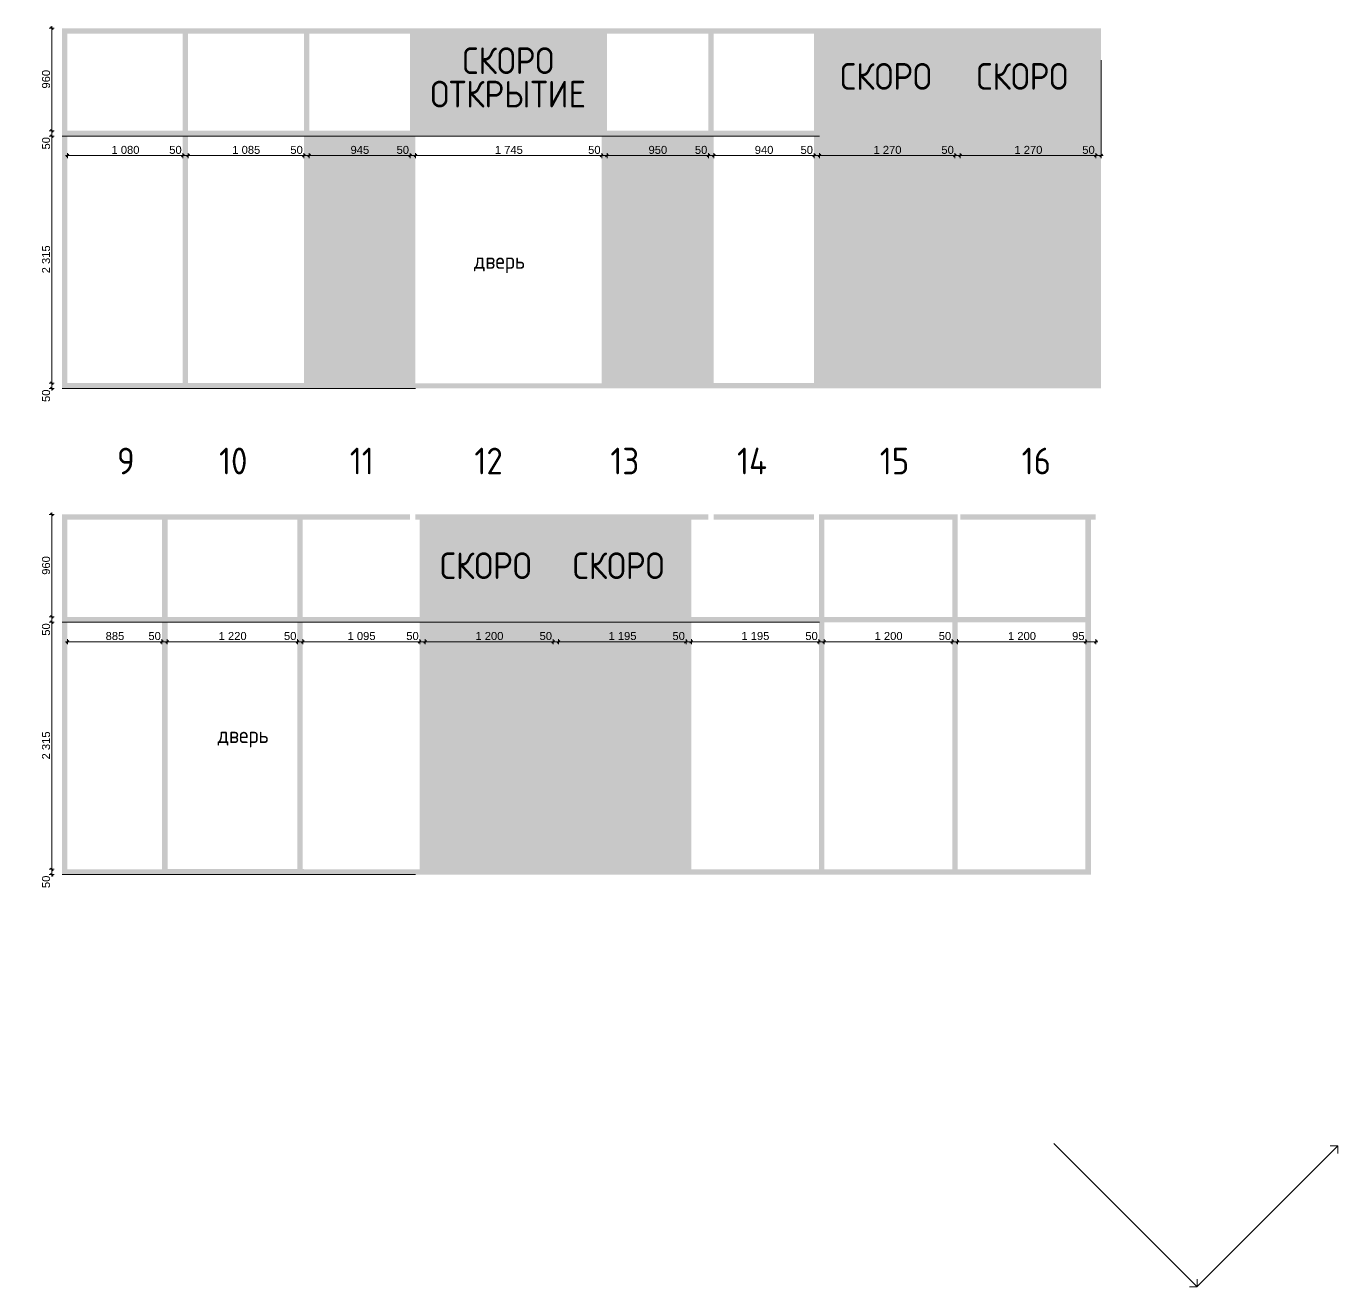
# Model space of a CAD drawing. Header units: millimetres. Extents: x 2336463 to 2579121, y 595385 to 778077.
# Drawn here: x 2472904 to 2485193, y 720345 to 732154 of the extents above; entities that cross this region are included whole.
import ezdxf

# ---------------------------------------------------------------- set-up
doc = ezdxf.new("R2010")
doc.units = ezdxf.units.MM
doc.header["$MEASUREMENT"] = 0
doc.layers.add('+обмер', color=7, linetype='Continuous')
doc.layers.add('Конструктив - Стены Несущие', color=7, linetype='Continuous')
doc.layers.add('+обмер_Ном._пера__1', color=7, linetype='Continuous', lineweight=13)
doc.layers.add('+обмер_Ном._пера__100', color=2, linetype='Continuous', lineweight=5)
for name, color, linetype, lineweight, true_color in [('+обмер_Ном._пера__242', 7, 'Continuous', 13, 0x1b55b5), ('+обмер_Ном._пера__55', 7, 'Continuous', 30, 0xff0909), ('Конструктив - Стены Несущие_Ном._пера__242', 7, 'Continuous', 13, 0x1b55b5), ('Конструктив - Стены Несущие_Ном._пера__55', 7, 'Continuous', 30, 0xff0909)]:
    doc.layers.add(name, color=color, linetype=linetype, lineweight=lineweight, true_color=true_color)
doc.styles.add('СГЕНЕРИР_СТИЛЬ_1', font='arial.ttf')
doc.styles.add('СГЕНЕРИР_СТИЛЬ_4', font='isocp.shx')
doc.dimstyles.new('СГЕНЕРИР_СТИЛЬ__1', dxfattribs={"dimtxt": 75, "dimasz": 23.75, "dimexe": 0.18, "dimexo": 300, "dimgap": 0, "dimtad": 1, "dimtih": 1, "dimtoh": 1, "dimdec": 0, "dimzin": 0, "dimdsep": 46, "dimtxsty": 'СГЕНЕРИР_СТИЛЬ_1', "dimblk": 'ARROWHEAD_6', "dimblk1": 'ARROWHEAD_6', "dimblk2": 'ARROWHEAD_6', "dimcen": 0.09, "dimclrd": 256, "dimclre": 256, "dimclrt": 256, "dimazin": 0, "dimtfac": 1, "dimtdec": 4, "dimtmove": 0, "dimatfit": 3, "dimfxl": 0, "dimtolj": 1, "dimtzin": 0, "dimarcsym": 0})
doc.dimstyles.new('СГЕНЕРИР_СТИЛЬ__2', dxfattribs={"dimtxt": 75, "dimasz": 23.75, "dimexe": 0.18, "dimexo": 300, "dimgap": 0, "dimtad": 1, "dimdec": 0, "dimzin": 0, "dimdsep": 46, "dimtxsty": 'СГЕНЕРИР_СТИЛЬ_1', "dimblk": 'ARROWHEAD_6', "dimblk1": 'ARROWHEAD_6', "dimblk2": 'ARROWHEAD_6', "dimcen": 0.09, "dimclrd": 256, "dimclre": 256, "dimclrt": 256, "dimazin": 0, "dimtfac": 1, "dimtdec": 4, "dimtmove": 0, "dimatfit": 3, "dimfxl": 0, "dimtolj": 1, "dimtzin": 0, "dimarcsym": 0})

# ---------------------------------------------------------------- blocks, each defined once
blk = doc.blocks.new('Линия_5', base_point=(2482533, 721686))
at = {"layer": 'Конструктив - Стены Несущие_Ном._пера__242', "color": 152, "linetype": 'Continuous', "lineweight": 13, "true_color": 0x1b55b5}
for q in [(2483874, 720416), (2483803, 720345)]:
    blk.add_line((2483874, 720345), q, dxfattribs=at)
at = {"layer": 'Конструктив - Стены Несущие_Ном._пера__55', "color": 1, "linetype": 'Continuous', "lineweight": 30, "true_color": 0xff0909}
blk.add_line((2482533, 721686), (2483874, 720345), dxfattribs=at)
blk = doc.blocks.new('Линия_6', base_point=(2483874, 720345))
at = {"layer": 'Конструктив - Стены Несущие_Ном._пера__242', "color": 152, "linetype": 'Continuous', "lineweight": 13, "true_color": 0x1b55b5}
for q in [(2485122, 721664), (2485193, 721594)]:
    blk.add_line((2485193, 721664), q, dxfattribs=at)
at = {"layer": 'Конструктив - Стены Несущие_Ном._пера__55', "color": 1, "linetype": 'Continuous', "lineweight": 30, "true_color": 0xff0909}
blk.add_line((2483874, 720345), (2485193, 721664), dxfattribs=at)
blk = doc.blocks.new('*D2279', base_point=(2086872, 585814))
at = {"layer": '+обмер_Ном._пера__242', "color": 152, "linetype": 'Continuous', "lineweight": 13, "true_color": 0x1b55b5}
for p, q in [((2473166, 728810), (2473119, 728810)), ((2473166, 728760), (2473119, 728760)), ((2473130, 728823), (2473155, 728798)), ((2473130, 728773), (2473155, 728748)), ((2473143, 728760), (2473143, 728810)), ((2473143, 728742), (2473143, 728760))]:
    blk.add_line(p, q, dxfattribs=at)
at = {"layer": '+обмер_Ном._пера__242', "color": 152, "lineweight": 13, "true_color": 0x1b55b5, "insert": (2473128, 728634), "char_height": 75, "attachment_point": 7, "rotation": 90, "style": 'СГЕНЕРИР_СТИЛЬ_1'}
blk.add_mtext('\\A1;{\\pql;\\fArial|b0|i0|c204|p38;50}', dxfattribs=at)
blk = doc.blocks.new('ARROWHEAD_6')
at = {"color": 0, "linetype": 'Continuous', "lineweight": 0}
for p, q in [((0, 0), (-1, 0)), ((-0.5, -0.5), (0.5, 0.5))]:
    blk.add_line(p, q, dxfattribs=at)
blk = doc.blocks.new('*D2280', base_point=(2086872, 585814))
at = {"layer": '+обмер_Ном._пера__242', "color": 152, "linetype": 'Continuous', "lineweight": 13, "true_color": 0x1b55b5}
for p, q in [((2473166, 731125), (2473119, 731125)), ((2473130, 731137), (2473155, 731112)), ((2473143, 728810), (2473143, 731125)), ((2473166, 728810), (2473119, 728810)), ((2473130, 728823), (2473155, 728798))]:
    blk.add_line(p, q, dxfattribs=at)
at = {"layer": '+обмер_Ном._пера__242', "color": 152, "lineweight": 13, "true_color": 0x1b55b5, "char_height": 75, "attachment_point": 7, "rotation": 90, "style": 'СГЕНЕРИР_СТИЛЬ_1'}
for s, insert in [('\\A1;{\\pql;\\fArial|b0|i0|c204|p38;50}', (2473128, 730999)), ('\\A1;{\\pql;\\fArial|b0|i0|c204|p38;2\xa0315}', (2473128, 729839))]:
    blk.add_mtext(s, dxfattribs=dict(at, insert=insert))
blk = doc.blocks.new('*D2281', base_point=(2086872, 585814))
at = {"layer": '+обмер_Ном._пера__242', "color": 152, "linetype": 'Continuous', "lineweight": 13, "true_color": 0x1b55b5}
for p, q in [((2473130, 731187), (2473155, 731162)), ((2473166, 731175), (2473119, 731175)), ((2473166, 731125), (2473119, 731125)), ((2473130, 731137), (2473155, 731112)), ((2473143, 731125), (2473143, 731175))]:
    blk.add_line(p, q, dxfattribs=at)
blk = doc.blocks.new('*D2282', base_point=(2086872, 585814))
at = {"layer": '+обмер_Ном._пера__242', "color": 152, "linetype": 'Continuous', "lineweight": 13, "true_color": 0x1b55b5}
for p, q in [((2473166, 732135), (2473119, 732135)), ((2473155, 732123), (2473130, 732148)), ((2473143, 732135), (2473143, 732154)), ((2473143, 731175), (2473143, 732135)), ((2473130, 731187), (2473155, 731162)), ((2473166, 731175), (2473119, 731175))]:
    blk.add_line(p, q, dxfattribs=at)
at = {"layer": '+обмер_Ном._пера__242', "color": 152, "lineweight": 13, "true_color": 0x1b55b5, "insert": (2473128, 731570), "char_height": 75, "attachment_point": 7, "rotation": 90, "style": 'СГЕНЕРИР_СТИЛЬ_1'}
blk.add_mtext('\\A1;{\\pql;\\fArial|b0|i0|c204|p38;960}', dxfattribs=at)
blk = doc.blocks.new('*D2283', base_point=(2086872, 585814))
at = {"layer": '+обмер_Ном._пера__242', "color": 152, "linetype": 'Continuous', "lineweight": 13, "true_color": 0x1b55b5}
for p, q in [((2473272, 730942), (2473291, 730942)), ((2473303, 730955), (2473278, 730930)), ((2473291, 730919), (2473291, 730966)), ((2473291, 730942), (2474371, 730942)), ((2474383, 730955), (2474358, 730930)), ((2474371, 730919), (2474371, 730966))]:
    blk.add_line(p, q, dxfattribs=at)
at = {"layer": '+обмер_Ном._пера__242', "color": 152, "lineweight": 13, "true_color": 0x1b55b5, "char_height": 75, "attachment_point": 7, "style": 'СГЕНЕРИР_СТИЛЬ_1'}
for s, insert in [('\\A1;{\\pql;\\fArial|b0|i0|c204|p38;1\xa0080}', (2473703, 730957)), ('\\A1;{\\pql;\\fArial|b0|i0|c204|p38;50}', (2474244, 730957))]:
    blk.add_mtext(s, dxfattribs=dict(at, insert=insert))
blk = doc.blocks.new('*D2284', base_point=(2086872, 585814))
at = {"layer": '+обмер_Ном._пера__242', "color": 152, "linetype": 'Continuous', "lineweight": 13, "true_color": 0x1b55b5}
for p, q in [((2474383, 730955), (2474358, 730930)), ((2474371, 730919), (2474371, 730966)), ((2474371, 730942), (2474421, 730942)), ((2474433, 730955), (2474408, 730930)), ((2474421, 730919), (2474421, 730966))]:
    blk.add_line(p, q, dxfattribs=at)
blk = doc.blocks.new('*D2285', base_point=(2086872, 585814))
at = {"layer": '+обмер_Ном._пера__242', "color": 152, "linetype": 'Continuous', "lineweight": 13, "true_color": 0x1b55b5}
for p, q in [((2474433, 730955), (2474408, 730930)), ((2474421, 730919), (2474421, 730966)), ((2474421, 730942), (2475506, 730942)), ((2475518, 730955), (2475493, 730930)), ((2475506, 730919), (2475506, 730966))]:
    blk.add_line(p, q, dxfattribs=at)
at = {"layer": '+обмер_Ном._пера__242', "color": 152, "lineweight": 13, "true_color": 0x1b55b5, "char_height": 75, "attachment_point": 7, "style": 'СГЕНЕРИР_СТИЛЬ_1'}
for s, insert in [('\\A1;{\\pql;\\fArial|b0|i0|c204|p38;1\xa0085}', (2474835, 730957)), ('\\A1;{\\pql;\\fArial|b0|i0|c204|p38;50}', (2475379, 730957))]:
    blk.add_mtext(s, dxfattribs=dict(at, insert=insert))
blk = doc.blocks.new('*D2286', base_point=(2086872, 585814))
at = {"layer": '+обмер_Ном._пера__242', "color": 152, "linetype": 'Continuous', "lineweight": 13, "true_color": 0x1b55b5}
for p, q in [((2475518, 730955), (2475493, 730930)), ((2475506, 730919), (2475506, 730966)), ((2475506, 730942), (2475556, 730942)), ((2475568, 730955), (2475543, 730930)), ((2475556, 730919), (2475556, 730966))]:
    blk.add_line(p, q, dxfattribs=at)
blk = doc.blocks.new('*D2287', base_point=(2086872, 585814))
at = {"layer": '+обмер_Ном._пера__242', "color": 152, "linetype": 'Continuous', "lineweight": 13, "true_color": 0x1b55b5}
for p, q in [((2475568, 730955), (2475543, 730930)), ((2475556, 730919), (2475556, 730966)), ((2475556, 730942), (2476501, 730942)), ((2476513, 730955), (2476488, 730930)), ((2476501, 730919), (2476501, 730966))]:
    blk.add_line(p, q, dxfattribs=at)
at = {"layer": '+обмер_Ном._пера__242', "color": 152, "lineweight": 13, "true_color": 0x1b55b5, "char_height": 75, "attachment_point": 7, "style": 'СГЕНЕРИР_СТИЛЬ_1'}
for s, insert in [('\\A1;{\\pql;\\fArial|b0|i0|c204|p38;945}', (2475943, 730957)), ('\\A1;{\\pql;\\fArial|b0|i0|c204|p38;50}', (2476374, 730957))]:
    blk.add_mtext(s, dxfattribs=dict(at, insert=insert))
blk = doc.blocks.new('*D2288', base_point=(2086872, 585814))
at = {"layer": '+обмер_Ном._пера__242', "color": 152, "linetype": 'Continuous', "lineweight": 13, "true_color": 0x1b55b5}
for p, q in [((2476513, 730955), (2476488, 730930)), ((2476501, 730919), (2476501, 730966)), ((2476501, 730942), (2476551, 730942)), ((2476563, 730955), (2476538, 730930)), ((2476551, 730919), (2476551, 730966))]:
    blk.add_line(p, q, dxfattribs=at)
blk = doc.blocks.new('*D2289', base_point=(2086872, 585814))
at = {"layer": '+обмер_Ном._пера__242', "color": 152, "linetype": 'Continuous', "lineweight": 13, "true_color": 0x1b55b5}
for p, q in [((2476563, 730955), (2476538, 730930)), ((2476551, 730919), (2476551, 730966)), ((2476551, 730942), (2478296, 730942)), ((2478308, 730955), (2478283, 730930)), ((2478296, 730919), (2478296, 730966))]:
    blk.add_line(p, q, dxfattribs=at)
at = {"layer": '+обмер_Ном._пера__242', "color": 152, "lineweight": 13, "true_color": 0x1b55b5, "char_height": 75, "attachment_point": 7, "style": 'СГЕНЕРИР_СТИЛЬ_1'}
for s, insert in [('\\A1;{\\pql;\\fArial|b0|i0|c204|p38;1\xa0745}', (2477295, 730957)), ('\\A1;{\\pql;\\fArial|b0|i0|c204|p38;50}', (2478169, 730957))]:
    blk.add_mtext(s, dxfattribs=dict(at, insert=insert))
blk = doc.blocks.new('*D2290', base_point=(2086872, 585814))
at = {"layer": '+обмер_Ном._пера__242', "color": 152, "linetype": 'Continuous', "lineweight": 13, "true_color": 0x1b55b5}
for p, q in [((2478308, 730955), (2478283, 730930)), ((2478296, 730919), (2478296, 730966)), ((2478296, 730942), (2478346, 730942)), ((2478358, 730955), (2478333, 730930)), ((2478346, 730919), (2478346, 730966))]:
    blk.add_line(p, q, dxfattribs=at)
blk = doc.blocks.new('*D2291', base_point=(2086872, 585814))
at = {"layer": '+обмер_Ном._пера__242', "color": 152, "linetype": 'Continuous', "lineweight": 13, "true_color": 0x1b55b5}
for p, q in [((2478358, 730955), (2478333, 730930)), ((2478346, 730919), (2478346, 730966)), ((2478346, 730942), (2479296, 730942)), ((2479308, 730955), (2479283, 730930)), ((2479296, 730919), (2479296, 730966))]:
    blk.add_line(p, q, dxfattribs=at)
at = {"layer": '+обмер_Ном._пера__242', "color": 152, "lineweight": 13, "true_color": 0x1b55b5, "char_height": 75, "attachment_point": 7, "style": 'СГЕНЕРИР_СТИЛЬ_1'}
for s, insert in [('\\A1;{\\pql;\\fArial|b0|i0|c204|p38;950}', (2478735, 730957)), ('\\A1;{\\pql;\\fArial|b0|i0|c204|p38;50}', (2479169, 730957))]:
    blk.add_mtext(s, dxfattribs=dict(at, insert=insert))
blk = doc.blocks.new('*D2292', base_point=(2086872, 585814))
at = {"layer": '+обмер_Ном._пера__242', "color": 152, "linetype": 'Continuous', "lineweight": 13, "true_color": 0x1b55b5}
for p, q in [((2479308, 730955), (2479283, 730930)), ((2479296, 730919), (2479296, 730966)), ((2479296, 730942), (2479346, 730942)), ((2479358, 730955), (2479333, 730930)), ((2479346, 730919), (2479346, 730966))]:
    blk.add_line(p, q, dxfattribs=at)
blk = doc.blocks.new('*D2293', base_point=(2086872, 585814))
at = {"layer": '+обмер_Ном._пера__242', "color": 152, "linetype": 'Continuous', "lineweight": 13, "true_color": 0x1b55b5}
for p, q in [((2479358, 730955), (2479333, 730930)), ((2479346, 730919), (2479346, 730966)), ((2479346, 730942), (2480286, 730942)), ((2480298, 730955), (2480273, 730930)), ((2480286, 730919), (2480286, 730966))]:
    blk.add_line(p, q, dxfattribs=at)
at = {"layer": '+обмер_Ном._пера__242', "color": 152, "lineweight": 13, "true_color": 0x1b55b5, "char_height": 75, "attachment_point": 7, "style": 'СГЕНЕРИР_СТИЛЬ_1'}
for s, insert in [('\\A1;{\\pql;\\fArial|b0|i0|c204|p38;940}', (2479730, 730957)), ('\\A1;{\\pql;\\fArial|b0|i0|c204|p38;50}', (2480159, 730957))]:
    blk.add_mtext(s, dxfattribs=dict(at, insert=insert))
blk = doc.blocks.new('*D2294', base_point=(2086872, 585814))
at = {"layer": '+обмер_Ном._пера__242', "color": 152, "linetype": 'Continuous', "lineweight": 13, "true_color": 0x1b55b5}
for p, q in [((2480298, 730955), (2480273, 730930)), ((2480286, 730919), (2480286, 730966)), ((2480286, 730942), (2480336, 730942)), ((2480348, 730955), (2480323, 730930)), ((2480336, 730919), (2480336, 730966))]:
    blk.add_line(p, q, dxfattribs=at)
blk = doc.blocks.new('*D2295', base_point=(2086872, 585814))
at = {"layer": '+обмер_Ном._пера__242', "color": 152, "linetype": 'Continuous', "lineweight": 13, "true_color": 0x1b55b5}
for p, q in [((2480348, 730955), (2480323, 730930)), ((2480336, 730919), (2480336, 730966)), ((2480336, 730942), (2481606, 730942)), ((2481618, 730955), (2481593, 730930)), ((2481606, 730919), (2481606, 730966))]:
    blk.add_line(p, q, dxfattribs=at)
at = {"layer": '+обмер_Ном._пера__242', "color": 152, "lineweight": 13, "true_color": 0x1b55b5, "char_height": 75, "attachment_point": 7, "style": 'СГЕНЕРИР_СТИЛЬ_1'}
for s, insert in [('\\A1;{\\pql;\\fArial|b0|i0|c204|p38;1\xa0270}', (2480843, 730957)), ('\\A1;{\\pql;\\fArial|b0|i0|c204|p38;50}', (2481479, 730957))]:
    blk.add_mtext(s, dxfattribs=dict(at, insert=insert))
blk = doc.blocks.new('*D2296', base_point=(2086872, 585814))
at = {"layer": '+обмер_Ном._пера__242', "color": 152, "linetype": 'Continuous', "lineweight": 13, "true_color": 0x1b55b5}
for p, q in [((2481618, 730955), (2481593, 730930)), ((2481606, 730919), (2481606, 730966)), ((2481606, 730942), (2481656, 730942)), ((2481668, 730955), (2481643, 730930)), ((2481656, 730919), (2481656, 730966))]:
    blk.add_line(p, q, dxfattribs=at)
blk = doc.blocks.new('*D2297', base_point=(2086872, 585814))
at = {"layer": '+обмер_Ном._пера__242', "color": 152, "linetype": 'Continuous', "lineweight": 13, "true_color": 0x1b55b5}
for p, q in [((2481668, 730955), (2481643, 730930)), ((2481656, 730919), (2481656, 730966)), ((2481656, 730942), (2482926, 730942)), ((2482938, 730955), (2482913, 730930)), ((2482926, 730919), (2482926, 730966))]:
    blk.add_line(p, q, dxfattribs=at)
at = {"layer": '+обмер_Ном._пера__242', "color": 152, "lineweight": 13, "true_color": 0x1b55b5, "char_height": 75, "attachment_point": 7, "style": 'СГЕНЕРИР_СТИЛЬ_1'}
for s, insert in [('\\A1;{\\pql;\\fArial|b0|i0|c204|p38;1\xa0270}', (2482163, 730957)), ('\\A1;{\\pql;\\fArial|b0|i0|c204|p38;50}', (2482799, 730957))]:
    blk.add_mtext(s, dxfattribs=dict(at, insert=insert))
blk = doc.blocks.new('*D2298', base_point=(2086872, 585814))
at = {"layer": '+обмер_Ном._пера__242', "color": 152, "linetype": 'Continuous', "lineweight": 13, "true_color": 0x1b55b5}
for p, q in [((2482976, 730919), (2482976, 731835)), ((2482938, 730955), (2482913, 730930)), ((2482926, 730919), (2482926, 730966)), ((2482926, 730942), (2482976, 730942)), ((2482963, 730930), (2482988, 730955)), ((2482976, 730942), (2482994, 730942))]:
    blk.add_line(p, q, dxfattribs=at)
blk = doc.blocks.new('*D2299', base_point=(2086872, 585814))
at = {"layer": '+обмер_Ном._пера__242', "color": 152, "linetype": 'Continuous', "lineweight": 13, "true_color": 0x1b55b5}
for p, q in [((2473166, 724256), (2473119, 724256)), ((2473166, 724206), (2473119, 724206)), ((2473130, 724268), (2473155, 724243)), ((2473130, 724218), (2473155, 724193)), ((2473143, 724206), (2473143, 724256)), ((2473143, 724187), (2473143, 724206))]:
    blk.add_line(p, q, dxfattribs=at)
at = {"layer": '+обмер_Ном._пера__242', "color": 152, "lineweight": 13, "true_color": 0x1b55b5, "insert": (2473128, 724080), "char_height": 75, "attachment_point": 7, "rotation": 90, "style": 'СГЕНЕРИР_СТИЛЬ_1'}
blk.add_mtext('\\A1;{\\pql;\\fArial|b0|i0|c204|p38;50}', dxfattribs=at)
blk = doc.blocks.new('*D2300', base_point=(2086872, 585814))
at = {"layer": '+обмер_Ном._пера__242', "color": 152, "linetype": 'Continuous', "lineweight": 13, "true_color": 0x1b55b5}
for p, q in [((2473166, 726571), (2473119, 726571)), ((2473130, 726583), (2473155, 726558)), ((2473143, 724256), (2473143, 726571)), ((2473166, 724256), (2473119, 724256)), ((2473130, 724268), (2473155, 724243))]:
    blk.add_line(p, q, dxfattribs=at)
at = {"layer": '+обмер_Ном._пера__242', "color": 152, "lineweight": 13, "true_color": 0x1b55b5, "char_height": 75, "attachment_point": 7, "rotation": 90, "style": 'СГЕНЕРИР_СТИЛЬ_1'}
for s, insert in [('\\A1;{\\pql;\\fArial|b0|i0|c204|p38;50}', (2473128, 726444)), ('\\A1;{\\pql;\\fArial|b0|i0|c204|p38;2\xa0315}', (2473128, 725285))]:
    blk.add_mtext(s, dxfattribs=dict(at, insert=insert))
blk = doc.blocks.new('*D2301', base_point=(2086872, 585814))
at = {"layer": '+обмер_Ном._пера__242', "color": 152, "linetype": 'Continuous', "lineweight": 13, "true_color": 0x1b55b5}
for p, q in [((2473130, 726633), (2473155, 726608)), ((2473166, 726621), (2473119, 726621)), ((2473166, 726571), (2473119, 726571)), ((2473130, 726583), (2473155, 726558)), ((2473143, 726571), (2473143, 726621))]:
    blk.add_line(p, q, dxfattribs=at)
blk = doc.blocks.new('*D2302', base_point=(2086872, 585814))
at = {"layer": '+обмер_Ном._пера__242', "color": 152, "linetype": 'Continuous', "lineweight": 13, "true_color": 0x1b55b5}
for p, q in [((2473166, 727581), (2473119, 727581)), ((2473155, 727568), (2473130, 727593)), ((2473143, 727581), (2473143, 727599)), ((2473143, 726621), (2473143, 727581)), ((2473130, 726633), (2473155, 726608)), ((2473166, 726621), (2473119, 726621))]:
    blk.add_line(p, q, dxfattribs=at)
at = {"layer": '+обмер_Ном._пера__242', "color": 152, "lineweight": 13, "true_color": 0x1b55b5, "insert": (2473128, 727015), "char_height": 75, "attachment_point": 7, "rotation": 90, "style": 'СГЕНЕРИР_СТИЛЬ_1'}
blk.add_mtext('\\A1;{\\pql;\\fArial|b0|i0|c204|p38;960}', dxfattribs=at)
blk = doc.blocks.new('*D2303', base_point=(2086872, 585814))
at = {"layer": '+обмер_Ном._пера__242', "color": 152, "linetype": 'Continuous', "lineweight": 13, "true_color": 0x1b55b5}
for p, q in [((2473272, 726388), (2473291, 726388)), ((2473303, 726400), (2473278, 726375)), ((2473291, 726364), (2473291, 726411)), ((2473291, 726388), (2474176, 726388)), ((2474188, 726400), (2474163, 726375)), ((2474176, 726364), (2474176, 726411))]:
    blk.add_line(p, q, dxfattribs=at)
at = {"layer": '+обмер_Ном._пера__242', "color": 152, "lineweight": 13, "true_color": 0x1b55b5, "char_height": 75, "attachment_point": 7, "style": 'СГЕНЕРИР_СТИЛЬ_1'}
for s, insert in [('\\A1;{\\pql;\\fArial|b0|i0|c204|p38;885}', (2473648, 726403)), ('\\A1;{\\pql;\\fArial|b0|i0|c204|p38;50}', (2474049, 726403))]:
    blk.add_mtext(s, dxfattribs=dict(at, insert=insert))
blk = doc.blocks.new('*D2304', base_point=(2086872, 585814))
at = {"layer": '+обмер_Ном._пера__242', "color": 152, "linetype": 'Continuous', "lineweight": 13, "true_color": 0x1b55b5}
for p, q in [((2474188, 726400), (2474163, 726375)), ((2474176, 726364), (2474176, 726411)), ((2474176, 726388), (2474225, 726388)), ((2474238, 726400), (2474213, 726375)), ((2474225, 726364), (2474225, 726411))]:
    blk.add_line(p, q, dxfattribs=at)
blk = doc.blocks.new('*D2305', base_point=(2086872, 585814))
at = {"layer": '+обмер_Ном._пера__242', "color": 152, "linetype": 'Continuous', "lineweight": 13, "true_color": 0x1b55b5}
for p, q in [((2474238, 726400), (2474213, 726375)), ((2474225, 726364), (2474225, 726411)), ((2474225, 726388), (2475446, 726388)), ((2475458, 726400), (2475433, 726375)), ((2475446, 726364), (2475446, 726411))]:
    blk.add_line(p, q, dxfattribs=at)
at = {"layer": '+обмер_Ном._пера__242', "color": 152, "lineweight": 13, "true_color": 0x1b55b5, "char_height": 75, "attachment_point": 7, "style": 'СГЕНЕРИР_СТИЛЬ_1'}
for s, insert in [('\\A1;{\\pql;\\fArial|b0|i0|c204|p38;1\xa0220}', (2474707, 726403)), ('\\A1;{\\pql;\\fArial|b0|i0|c204|p38;50}', (2475319, 726403))]:
    blk.add_mtext(s, dxfattribs=dict(at, insert=insert))
blk = doc.blocks.new('*D2306', base_point=(2086872, 585814))
at = {"layer": '+обмер_Ном._пера__242', "color": 152, "linetype": 'Continuous', "lineweight": 13, "true_color": 0x1b55b5}
for p, q in [((2475458, 726400), (2475433, 726375)), ((2475446, 726364), (2475446, 726411)), ((2475446, 726388), (2475496, 726388)), ((2475508, 726400), (2475483, 726375)), ((2475496, 726364), (2475496, 726411))]:
    blk.add_line(p, q, dxfattribs=at)
blk = doc.blocks.new('*D2307', base_point=(2086872, 585814))
at = {"layer": '+обмер_Ном._пера__242', "color": 152, "linetype": 'Continuous', "lineweight": 13, "true_color": 0x1b55b5}
for p, q in [((2475508, 726400), (2475483, 726375)), ((2475496, 726364), (2475496, 726411)), ((2475496, 726388), (2476591, 726388)), ((2476603, 726400), (2476578, 726375)), ((2476591, 726364), (2476591, 726411))]:
    blk.add_line(p, q, dxfattribs=at)
at = {"layer": '+обмер_Ном._пера__242', "color": 152, "lineweight": 13, "true_color": 0x1b55b5, "char_height": 75, "attachment_point": 7, "style": 'СГЕНЕРИР_СТИЛЬ_1'}
for s, insert in [('\\A1;{\\pql;\\fArial|b0|i0|c204|p38;1\xa0095}', (2475915, 726403)), ('\\A1;{\\pql;\\fArial|b0|i0|c204|p38;50}', (2476465, 726403))]:
    blk.add_mtext(s, dxfattribs=dict(at, insert=insert))
blk = doc.blocks.new('*D2308', base_point=(2086872, 585814))
at = {"layer": '+обмер_Ном._пера__242', "color": 152, "linetype": 'Continuous', "lineweight": 13, "true_color": 0x1b55b5}
for p, q in [((2476603, 726400), (2476578, 726375)), ((2476591, 726364), (2476591, 726411)), ((2476591, 726388), (2476641, 726388)), ((2476653, 726400), (2476628, 726375)), ((2476641, 726364), (2476641, 726411))]:
    blk.add_line(p, q, dxfattribs=at)
blk = doc.blocks.new('*D2309', base_point=(2086872, 585814))
at = {"layer": '+обмер_Ном._пера__242', "color": 152, "linetype": 'Continuous', "lineweight": 13, "true_color": 0x1b55b5}
for p, q in [((2476653, 726400), (2476628, 726375)), ((2476641, 726364), (2476641, 726411)), ((2476641, 726388), (2477841, 726388)), ((2477853, 726400), (2477828, 726375)), ((2477841, 726364), (2477841, 726411))]:
    blk.add_line(p, q, dxfattribs=at)
at = {"layer": '+обмер_Ном._пера__242', "color": 152, "lineweight": 13, "true_color": 0x1b55b5, "char_height": 75, "attachment_point": 7, "style": 'СГЕНЕРИР_СТИЛЬ_1'}
for s, insert in [('\\A1;{\\pql;\\fArial|b0|i0|c204|p38;1\xa0200}', (2477113, 726403)), ('\\A1;{\\pql;\\fArial|b0|i0|c204|p38;50}', (2477714, 726403))]:
    blk.add_mtext(s, dxfattribs=dict(at, insert=insert))
blk = doc.blocks.new('*D2310', base_point=(2086872, 585814))
at = {"layer": '+обмер_Ном._пера__242', "color": 152, "linetype": 'Continuous', "lineweight": 13, "true_color": 0x1b55b5}
for p, q in [((2477853, 726400), (2477828, 726375)), ((2477841, 726364), (2477841, 726411)), ((2477841, 726388), (2477891, 726388)), ((2477903, 726400), (2477878, 726375)), ((2477891, 726364), (2477891, 726411))]:
    blk.add_line(p, q, dxfattribs=at)
blk = doc.blocks.new('*D2311', base_point=(2086872, 585814))
at = {"layer": '+обмер_Ном._пера__242', "color": 152, "linetype": 'Continuous', "lineweight": 13, "true_color": 0x1b55b5}
for p, q in [((2477903, 726400), (2477878, 726375)), ((2477891, 726364), (2477891, 726411)), ((2477891, 726388), (2479086, 726388)), ((2479098, 726400), (2479073, 726375)), ((2479086, 726364), (2479086, 726411))]:
    blk.add_line(p, q, dxfattribs=at)
at = {"layer": '+обмер_Ном._пера__242', "color": 152, "lineweight": 13, "true_color": 0x1b55b5, "char_height": 75, "attachment_point": 7, "style": 'СГЕНЕРИР_СТИЛЬ_1'}
for s, insert in [('\\A1;{\\pql;\\fArial|b0|i0|c204|p38;1\xa0195}', (2478360, 726403)), ('\\A1;{\\pql;\\fArial|b0|i0|c204|p38;50}', (2478959, 726403))]:
    blk.add_mtext(s, dxfattribs=dict(at, insert=insert))
blk = doc.blocks.new('*D2312', base_point=(2086872, 585814))
at = {"layer": '+обмер_Ном._пера__242', "color": 152, "linetype": 'Continuous', "lineweight": 13, "true_color": 0x1b55b5}
for p, q in [((2479098, 726400), (2479073, 726375)), ((2479086, 726364), (2479086, 726411)), ((2479086, 726388), (2479136, 726388)), ((2479148, 726400), (2479123, 726375)), ((2479136, 726364), (2479136, 726411))]:
    blk.add_line(p, q, dxfattribs=at)
blk = doc.blocks.new('*D2313', base_point=(2086872, 585814))
at = {"layer": '+обмер_Ном._пера__242', "color": 152, "linetype": 'Continuous', "lineweight": 13, "true_color": 0x1b55b5}
for p, q in [((2479148, 726400), (2479123, 726375)), ((2479136, 726364), (2479136, 726411)), ((2479136, 726388), (2480331, 726388)), ((2480343, 726400), (2480318, 726375)), ((2480331, 726364), (2480331, 726411))]:
    blk.add_line(p, q, dxfattribs=at)
at = {"layer": '+обмер_Ном._пера__242', "color": 152, "lineweight": 13, "true_color": 0x1b55b5, "char_height": 75, "attachment_point": 7, "style": 'СГЕНЕРИР_СТИЛЬ_1'}
for s, insert in [('\\A1;{\\pql;\\fArial|b0|i0|c204|p38;1\xa0195}', (2479605, 726403)), ('\\A1;{\\pql;\\fArial|b0|i0|c204|p38;50}', (2480204, 726403))]:
    blk.add_mtext(s, dxfattribs=dict(at, insert=insert))
blk = doc.blocks.new('*D2314', base_point=(2086872, 585814))
at = {"layer": '+обмер_Ном._пера__242', "color": 152, "linetype": 'Continuous', "lineweight": 13, "true_color": 0x1b55b5}
for p, q in [((2480343, 726400), (2480318, 726375)), ((2480331, 726364), (2480331, 726411)), ((2480331, 726388), (2480381, 726388)), ((2480393, 726400), (2480368, 726375)), ((2480381, 726364), (2480381, 726411))]:
    blk.add_line(p, q, dxfattribs=at)
blk = doc.blocks.new('*D2315', base_point=(2086872, 585814))
at = {"layer": '+обмер_Ном._пера__242', "color": 152, "linetype": 'Continuous', "lineweight": 13, "true_color": 0x1b55b5}
for p, q in [((2480393, 726400), (2480368, 726375)), ((2480381, 726364), (2480381, 726411)), ((2480381, 726388), (2481581, 726388)), ((2481593, 726400), (2481568, 726375)), ((2481581, 726364), (2481581, 726411))]:
    blk.add_line(p, q, dxfattribs=at)
at = {"layer": '+обмер_Ном._пера__242', "color": 152, "lineweight": 13, "true_color": 0x1b55b5, "char_height": 75, "attachment_point": 7, "style": 'СГЕНЕРИР_СТИЛЬ_1'}
for s, insert in [('\\A1;{\\pql;\\fArial|b0|i0|c204|p38;1\xa0200}', (2480853, 726403)), ('\\A1;{\\pql;\\fArial|b0|i0|c204|p38;50}', (2481454, 726403))]:
    blk.add_mtext(s, dxfattribs=dict(at, insert=insert))
blk = doc.blocks.new('*D2316', base_point=(2086872, 585814))
at = {"layer": '+обмер_Ном._пера__242', "color": 152, "linetype": 'Continuous', "lineweight": 13, "true_color": 0x1b55b5}
for p, q in [((2481593, 726400), (2481568, 726375)), ((2481581, 726364), (2481581, 726411)), ((2481581, 726388), (2481631, 726388)), ((2481643, 726400), (2481618, 726375)), ((2481631, 726364), (2481631, 726411))]:
    blk.add_line(p, q, dxfattribs=at)
blk = doc.blocks.new('*D2317', base_point=(2086872, 585814))
at = {"layer": '+обмер_Ном._пера__242', "color": 152, "linetype": 'Continuous', "lineweight": 13, "true_color": 0x1b55b5}
for p, q in [((2481643, 726400), (2481618, 726375)), ((2481631, 726364), (2481631, 726411)), ((2481631, 726388), (2482831, 726388)), ((2482843, 726400), (2482818, 726375)), ((2482831, 726364), (2482831, 726411))]:
    blk.add_line(p, q, dxfattribs=at)
at = {"layer": '+обмер_Ном._пера__242', "color": 152, "lineweight": 13, "true_color": 0x1b55b5, "char_height": 75, "attachment_point": 7, "style": 'СГЕНЕРИР_СТИЛЬ_1'}
for s, insert in [('\\A1;{\\pql;\\fArial|b0|i0|c204|p38;1\xa0200}', (2482103, 726403)), ('\\A1;{\\pql;\\fArial|b0|i0|c204|p38;95}', (2482704, 726403))]:
    blk.add_mtext(s, dxfattribs=dict(at, insert=insert))
blk = doc.blocks.new('*D2318', base_point=(2086872, 585814))
at = {"layer": '+обмер_Ном._пера__242', "color": 152, "linetype": 'Continuous', "lineweight": 13, "true_color": 0x1b55b5}
for p, q in [((2482843, 726400), (2482818, 726375)), ((2482831, 726364), (2482831, 726411)), ((2482831, 726388), (2482926, 726388)), ((2482913, 726375), (2482938, 726400)), ((2482926, 726364), (2482926, 726411)), ((2482926, 726388), (2482944, 726388))]:
    blk.add_line(p, q, dxfattribs=at)

msp = doc.modelspace()

# ---------------------------------------------------------------- hatches: boundary and pattern name
at = {"layer": '+обмер_Ном._пера__1', "linetype": 'Continuous', "lineweight": 13}
h = msp.add_hatch(color=7, dxfattribs=at)
h.paths.add_polyline_path([(2473240.7, 728810.3), (2473240.7, 728760.3), (2474372, 728760.3), (2474372, 728762.5), (2474420.7, 728762.5), (2474420.7, 732085.1), (2475505.7, 732085.1), (2475505.7, 728760.3), (2475555.7, 728760.3), (2475555.7, 732085.1), (2476500.7, 732085.1), (2476500.7, 732135.1), (2475555.7, 732135.1), (2475505.7, 732135.1), (2474420.7, 732135.1), (2474370.7, 732135.1), (2473290.7, 732135.1), (2473240.7, 732135.1)])
h.paths.add_polyline_path([(2474370.7, 731175), (2473290.7, 731175), (2473290.7, 732085.1), (2474370.7, 732085.1)], flags=0)
h.paths.add_polyline_path([(2473290.7, 731125), (2474370.7, 731125), (2474370.7, 728810.3), (2473290.7, 728810.3)], flags=0)
for points in [[(2476500.7, 732135.1), (2476550.7, 732135.1), (2476550.7, 728760.3), (2476500.7, 728760.3)], [(2476539.6, 728760.7), (2476539.6, 728809.4), (2478295.7, 728809.4), (2478295.7, 732135.1), (2478345.7, 732135.1), (2478345.7, 728810.7), (2482975.7, 728810.7), (2482975.7, 728760.7), (2478345.7, 728760.7), (2478295.7, 728760.7)], [(2476550.7, 732135.1), (2478295.7, 732135.1), (2478295.7, 732085.1), (2476550.7, 732085.1)], [(2478345.7, 732135.1), (2479295.7, 732135.1), (2479295.7, 732085.1), (2478345.7, 732085.1)], [(2479295.7, 732135.1), (2479345.7, 732135.1), (2479345.7, 728800), (2479295.7, 728800)], [(2479345.7, 732135.1), (2480285.7, 732135.1), (2480285.7, 732085.1), (2479345.7, 732085.1)], [(2480285.7, 732135.1), (2480335.7, 732135.1), (2480335.7, 728777.7), (2480285.7, 728777.7)], [(2480335.7, 732135.1), (2481605.7, 732135.1), (2481605.7, 732085.1), (2480335.7, 732085.1)], [(2481605.7, 732135.1), (2481655.7, 732135.1), (2481655.7, 728760.3), (2481605.7, 728760.3)], [(2481655.7, 732135.1), (2482925.7, 732135.1), (2482925.7, 732085.1), (2481655.7, 732085.1)], [(2482925.7, 732135.1), (2482975.7, 732135.1), (2482975.7, 728792.2), (2482925.7, 728792.2)], [(2474420.7, 731125), (2475505.7, 731125), (2475505.7, 731175), (2474420.7, 731175)], [(2475555.7, 731125), (2476500.7, 731125), (2476500.7, 731175), (2475555.7, 731175)], [(2476550.7, 731125), (2482928.8, 731125), (2482928.8, 731175), (2476550.7, 731175)], [(2474420.7, 728762.5), (2475505.7, 728762.5), (2475505.7, 728812.5), (2474420.7, 728812.5)], [(2475555.7, 728760.3), (2476500.7, 728760.3), (2476500.7, 728810.3), (2475555.7, 728810.3)], [(2476084.6, 724206.4), (2476084.6, 724255), (2477840.7, 724255), (2477840.7, 727580.7), (2477890.7, 727580.7), (2477890.7, 724256.4), (2482880.7, 724256.4), (2482880.7, 724206.4), (2477890.7, 724206.4), (2477840.7, 724206.4)], [(2476550.7, 727580.7), (2478295.7, 727580.7), (2478295.7, 727530.7), (2476550.7, 727530.7)], [(2476590.7, 727580.7), (2476640.7, 727580.7), (2476640.7, 724205.9), (2476590.7, 724205.9)], [(2478292.1, 727580.7), (2479295.7, 727580.7), (2479295.7, 727530.7), (2478292.1, 727530.7)], [(2479085.7, 727580.7), (2479135.7, 727580.7), (2479135.7, 724245.6), (2479085.7, 724245.6)], [(2479345.7, 727580.7), (2480285.7, 727580.7), (2480285.7, 727530.7), (2479345.7, 727530.7)], [(2480330.7, 727580.7), (2480380.7, 727580.7), (2480380.7, 724223.3), (2480330.7, 724223.3)], [(2480335.7, 727580.7), (2481605.7, 727580.7), (2481605.7, 727530.7), (2480335.7, 727530.7)], [(2481580.7, 727580.7), (2481630.7, 727580.7), (2481630.7, 724205.9), (2481580.7, 724205.9)], [(2481655.7, 727580.7), (2482925.7, 727580.7), (2482925.7, 727530.7), (2481655.7, 727530.7)], [(2482827.7, 727580.7), (2482880.7, 727580.7), (2482880.7, 724237.8), (2482827.7, 724237.8)], [(2474225.3, 726570.6), (2475505.7, 726570.6), (2475505.7, 726620.6), (2474225.3, 726620.6)], [(2475495.7, 726570.6), (2476590.9, 726570.6), (2476590.9, 726620.6), (2475495.7, 726620.6)], [(2476640.7, 726570.6), (2482833.8, 726570.6), (2482833.8, 726620.6), (2476640.7, 726620.6)], [(2474228.5, 724208.1), (2475505.7, 724208.1), (2475505.7, 724258.1), (2474228.5, 724258.1)], [(2475505.7, 724205.9), (2476500.7, 724205.9), (2476500.7, 724255.9), (2475505.7, 724255.9)]]:
    msp.add_hatch(color=7, dxfattribs=at).paths.add_polyline_path(points)
h = msp.add_hatch(color=7, dxfattribs=at)
h.paths.add_polyline_path([(2473240.7, 724255.9), (2473240.7, 724205.9), (2474372, 724205.9), (2474372, 724208.1), (2474228.5, 724208.1), (2474228.5, 727530.7), (2475445.7, 727530.7), (2475445.7, 724205.9), (2475495.7, 724205.9), (2475495.7, 727530.7), (2476500.7, 727530.7), (2476500.7, 727580.7), (2475555.7, 727580.7), (2475505.7, 727580.7), (2474420.7, 727580.7), (2474370.7, 727580.7), (2473290.7, 727580.7), (2473240.7, 727580.7)])
h.paths.add_polyline_path([(2474175.7, 726620.6), (2473290.7, 726620.6), (2473290.7, 727530.7), (2474175.7, 727530.7)], flags=0)
h.paths.add_polyline_path([(2473290.7, 726570.6), (2474175.7, 726570.6), (2474175.7, 724255.9), (2473290.7, 724255.9)], flags=0)
at = {"layer": '+обмер_Ном._пера__100', "linetype": 'Continuous', "lineweight": 5}
for points in [[(2478295.7, 731175), (2478295.7, 732085.1), (2476550.7, 732085.1), (2476550.7, 731175)], [(2480335.7, 732085.1), (2480335.7, 731175), (2481605.7, 731175), (2481605.7, 732085.1)], [(2481655.7, 732085.1), (2481655.7, 731175), (2482925.7, 731175), (2482925.7, 732085.1)], [(2475555.7, 731125), (2475555.7, 728810.3), (2476500.7, 728810.3), (2476500.7, 731125)], [(2479295.7, 728810.7), (2479295.7, 731125), (2478345.7, 731125), (2478345.7, 728810.7)], [(2481605.7, 728810.7), (2481605.7, 731125), (2480335.7, 731125), (2480335.7, 728810.7)], [(2482925.7, 728810.7), (2482925.7, 731125), (2481655.7, 731125), (2481655.7, 728810.7)], [(2477840.7, 726620.6), (2477840.7, 727530.7), (2476640.7, 727530.7), (2476640.7, 726620.6)], [(2479085.7, 726620.6), (2479085.7, 727530.7), (2478295.7, 727530.7), (2477890.7, 727530.7), (2477890.7, 726620.6)], [(2477840.7, 724255), (2477840.7, 726570.6), (2476640.7, 726570.6), (2476640.7, 724255)], [(2479085.7, 724256.4), (2479085.7, 726570.6), (2477890.7, 726570.6), (2477890.7, 724256.4)]]:
    msp.add_hatch(color=2, dxfattribs=at).paths.add_polyline_path(points)

# ---------------------------------------------------------------- linework, layer by layer
at = {"layer": '+обмер_Ном._пера__1', "color": 7, "linetype": 'Continuous', "lineweight": 13}
for p, q in [((2473240.7, 731125), (2480335.7, 731125)), ((2476550.7, 728760.3), (2473240.7, 728760.3)), ((2473240.7, 726570.6), (2480335.7, 726570.6)), ((2476550.7, 724205.9), (2473240.7, 724205.9))]:
    msp.add_line(p, q, dxfattribs=at)

# ---------------------------------------------------------------- block references
at = {"layer": 'Конструктив - Стены Несущие', "color": 1, "linetype": 'Continuous', "lineweight": 30, "true_color": 0xff0909}
for name, p in [('Линия_5', (2482532.9, 721685.9)), ('Линия_6', (2483873.7, 720345.1))]:
    msp.add_blockref(name, p, dxfattribs=at)

# ---------------------------------------------------------------- texts
at = {"layer": '+обмер_Ном._пера__55', "color": 1, "linetype": 'Continuous', "lineweight": 30, "true_color": 0xff0909, "insert": (2477420.5, 731956.1), "char_height": 250, "attachment_point": 2, "line_spacing_factor": 0.751207, "style": 'СГЕНЕРИР_СТИЛЬ_4'}
msp.add_mtext('\\A1;{\\pqc;\\Fisocp.shx;СКОРО\\P\\pqc;\\Fisocp.shx;ОТКРЫТИЕ}', dxfattribs=at)
at = {"layer": '+обмер_Ном._пера__55', "color": 1, "linetype": 'Continuous', "lineweight": 30, "true_color": 0xff0909, "attachment_point": 1, "style": 'СГЕНЕРИР_СТИЛЬ_4'}
for s, insert, char_height in [('\\A1;{\\pql;\\Fisocp.shx;СКОРО}', (2480529.7, 731808.8), 250), ('\\A1;{\\pql;\\Fisocp.shx;СКОРО}', (2481807.1, 731808.8), 250), ('\\A1;{\\pql;\\Fisocp.shx;дверь}', (2477098.6, 730031.5), 150), ('\\A1;{\\pql;\\Fisocp.shx;9}', (2473755.4, 728205.7), 250), ('\\A1;{\\pql;\\Fisocp.shx;10}', (2474710.9, 728205.7), 250), ('\\A1;{\\pql;\\Fisocp.shx;11}', (2475935.9, 728205.7), 250), ('\\A1;{\\pql;\\Fisocp.shx;12}', (2477103.5, 728205.7), 250), ('\\A1;{\\pql;\\Fisocp.shx;13}', (2478377.4, 728205.7), 250), ('\\A1;{\\pql;\\Fisocp.shx;14}', (2479564.6, 728205.7), 250), ('\\A1;{\\pql;\\Fisocp.shx;15}', (2480901.7, 728205.7), 250), ('\\A1;{\\pql;\\Fisocp.shx;16}', (2482230.7, 728205.7), 250), ('\\A1;{\\pql;\\Fisocp.shx;СКОРО}', (2476780.2, 727224.9), 250), ('\\A1;{\\pql;\\Fisocp.shx;СКОРО}', (2478024.2, 727224.9), 250), ('\\A1;{\\pql;\\Fisocp.shx;дверь}', (2474696.7, 725588.8), 150)]:
    msp.add_mtext(s, dxfattribs=dict(at, insert=insert, char_height=char_height))

# ---------------------------------------------------------------- dimensions: what is measured, and where the dimension line sits
at = {"layer": '+обмер', "color": 152, "linetype": 'Continuous', "lineweight": 13, "true_color": 0x1b55b5}
for base, p1, p2, picture, middle in [((2473142.8, 732135.1), (2473290.7, 731175), (2473240.7, 732135.1), '*D2282', (2473090.3, 731655.5)), ((2473142.8, 731175), (2473240.7, 731125), (2473290.7, 731175), '*D2281', (2473090.3, 731055.8)), ((2473142.8, 731125), (2473240.7, 728810.3), (2473240.7, 731125), '*D2280', (2473090.3, 729968.2)), ((2473142.8, 728810.3), (2473240.7, 728760.3), (2473240.7, 728810.3), '*D2279', (2473090.3, 728691.2)), ((2473142.8, 727580.7), (2473290.7, 726620.6), (2473240.7, 727580.7), '*D2302', (2473090.3, 727101.1)), ((2473142.8, 726620.6), (2473240.7, 726570.6), (2473290.7, 726620.6), '*D2301', (2473090.3, 726501.5)), ((2473142.8, 726570.6), (2473240.7, 724255.9), (2473240.7, 726570.6), '*D2300', (2473090.3, 725413.9)), ((2473142.8, 724255.9), (2473240.7, 724205.9), (2473240.7, 724255.9), '*D2299', (2473090.3, 724136.8))]:
    dim = msp.add_linear_dim(base=base, p1=p1, p2=p2, angle=90, dimstyle='СГЕНЕРИР_СТИЛЬ__2', dxfattribs=at)
    dim.commit()
    dim.dimension.update_dxf_attribs({"geometry": picture, "text_midpoint": middle, "dimtype": 160, "text_rotation": 90})
for base, p1, p2, picture, middle in [((2482975.7, 730942.1), (2482925.7, 731125), (2482975.7, 732135.1), '*D2298', (2482856.6, 730994.6)), ((2474370.7, 730942.1), (2473290.7, 731175), (2474370.7, 731175), '*D2283', (2473831.3, 730994.6)), ((2475505.7, 730942.1), (2474420.7, 731125), (2475505.7, 731125), '*D2285', (2474963.8, 730994.6)), ((2478295.7, 730942.1), (2476550.7, 731125), (2478295.7, 731125), '*D2289', (2477423.8, 730994.6)), ((2481605.7, 730942.1), (2480335.7, 731125), (2481605.7, 731125), '*D2295', (2480971.3, 730994.6)), ((2482925.7, 730942.1), (2481655.7, 731125), (2482925.7, 731125), '*D2297', (2482291.3, 730994.6)), ((2474420.7, 730942.1), (2474370.7, 731175), (2474420.7, 731125), '*D2284', (2474301.6, 730994.6)), ((2475555.7, 730942.1), (2475505.7, 731125), (2475555.7, 731125), '*D2286', (2475436.6, 730994.6)), ((2476500.7, 730942.1), (2475555.7, 731125), (2476500.7, 731125), '*D2287', (2476028.6, 730994.6)), ((2476550.7, 730942.1), (2476500.7, 731125), (2476550.7, 731125), '*D2288', (2476431.6, 730994.6)), ((2478345.7, 730942.1), (2478295.7, 731125), (2478345.7, 731125), '*D2290', (2478226.6, 730994.6)), ((2479295.7, 730942.1), (2478345.7, 731125), (2479295.7, 731175), '*D2291', (2478821.1, 730994.6)), ((2479345.7, 730942.1), (2479295.7, 731175), (2479345.7, 731175), '*D2292', (2479226.6, 730994.6)), ((2480285.7, 730942.1), (2479345.7, 731175), (2480285.7, 731175), '*D2293', (2479816.1, 730994.6)), ((2480335.7, 730942.1), (2480285.7, 731175), (2480335.7, 731125), '*D2294', (2480216.6, 730994.6)), ((2481655.7, 730942.1), (2481605.7, 731125), (2481655.7, 731125), '*D2296', (2481536.6, 730994.6)), ((2474175.7, 726387.7), (2473290.7, 726620.6), (2474175.7, 726620.6), '*D2303', (2473733.6, 726440.2)), ((2474225.3, 726387.7), (2474175.7, 726620.6), (2474225.3, 726570.6), '*D2304', (2474106.6, 726440.2)), ((2475445.7, 726387.7), (2474225.3, 726570.6), (2475445.7, 726570.6), '*D2305', (2474836.1, 726440.2)), ((2475495.7, 726387.7), (2475445.7, 726570.6), (2475495.7, 726570.6), '*D2306', (2475376.6, 726440.2)), ((2476590.9, 726387.7), (2475495.7, 726570.6), (2476590.9, 726570.6), '*D2307', (2476043.9, 726440.2)), ((2476640.7, 726387.7), (2476590.9, 726570.6), (2476640.7, 726570.6), '*D2308', (2476521.7, 726440.2)), ((2477840.7, 726387.7), (2476640.7, 726570.6), (2477840.7, 726570.6), '*D2309', (2477241.3, 726440.2)), ((2477890.7, 726387.7), (2477840.7, 726570.6), (2477890.7, 726570.6), '*D2310', (2477771.6, 726440.2)), ((2479085.7, 726387.7), (2477890.7, 726570.6), (2479085.7, 726570.6), '*D2311', (2478488.8, 726440.2)), ((2479135.7, 726387.7), (2479085.7, 726570.6), (2479135.7, 726570.6), '*D2312', (2479016.6, 726440.2)), ((2480330.7, 726387.7), (2479135.7, 726570.6), (2480330.7, 726387.7), '*D2313', (2479733.8, 726440.2)), ((2480380.7, 726387.7), (2480330.7, 726387.7), (2480380.7, 726570.6), '*D2314', (2480261.6, 726440.2)), ((2481580.7, 726387.7), (2480380.7, 726570.6), (2481580.7, 726570.6), '*D2315', (2480981.3, 726440.2)), ((2481630.7, 726387.7), (2481580.7, 726570.6), (2481630.7, 726570.6), '*D2316', (2481511.6, 726440.2)), ((2482830.7, 726387.7), (2481630.7, 726570.6), (2482830.7, 726387.7), '*D2317', (2482231.3, 726440.2)), ((2482925.7, 726387.7), (2482830.7, 726387.7), (2482925.7, 726570.6), '*D2318', (2482761.6, 726440.2))]:
    dim = msp.add_linear_dim(base=base, p1=p1, p2=p2, dimstyle='СГЕНЕРИР_СТИЛЬ__1', dxfattribs=at)
    dim.commit()
    dim.dimension.update_dxf_attribs({"geometry": picture, "text_midpoint": middle, "dimtype": 160})

doc.saveas('drawing.dxf')
